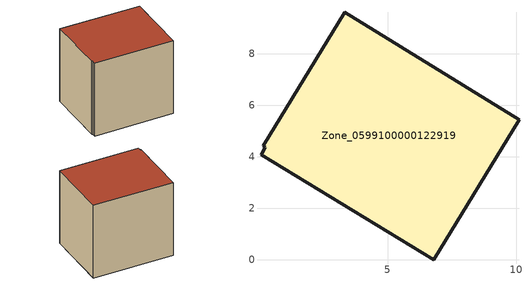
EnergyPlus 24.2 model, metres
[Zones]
Zone_0599100000122919
 floor ground (C_G): 0.09,4.08 0.26,4.37 0.18,4.43 3.33,9.61 10.1,5.44 6.79,0 z0
 wall outside (C_F): 6.79,0 10.1,5.44 3.33,9.61 0.18,4.43 0.26,4.37 0.09,4.08 6.79,0 z0:7.66
 roof outside (C_R): 0.26,4.37 0.09,4.08 6.79,0 10.1,5.44 3.33,9.61 0.18,4.43 z7.66
[BUILDING]
Pand.0599100000122919: North Axis=0; Terrain=City; Loads Convergence Tolerance Value=0.04; Temperature Convergence Tolerance Value=0.4; Solar Distribution=FullExterior; Maximum Number of Warmup Days=25; Minimum Number of Warmup Days=1
[Site:Location]
Rotterdam.The.Hague.AP_ZH_NLD Design_Conditions: Latitude=51.96; Longitude=4.45; Time Zone=1; Elevation=-4.5
[SITE:GROUNDTEMPERATURE:BUILDINGSURFACE]
18, 18, 18, 18, 18, 18, 18, 18, 18, 18, 18, 18
[MATERIAL] Thermal Absorptance=0.9; Solar Absorptance=0.7; Visible Absorptance=0.7
Name | Roughness | Thickness | Conductivity | Density | Specific Heat
G.TC.1946-1964 | MediumSmooth | 0.15 | 1 | 540 | 1210
F.TC.1946-1964 | Rough | 0.3 | 0.857143 | 1920 | 840
R.TC.1946-1964 | MediumRough | 0.2 | 0.235294 | 1500 | 1000
[CONSTRUCTION]
C_G: G.TC.1946-1964
C_F: F.TC.1946-1964
C_R: R.TC.1946-1964
[ZONE]
Zone_0599100000122919: Type=1; Multiplier=1; Ceiling Height=Autocalculate; Volume=Autocalculate; Floor Area=autocalculate; Part of Total Floor Area=Yes
[ZONEINFILTRATION:DESIGNFLOWRATE]
Infil_Zone_0599100000122919: Zone or ZoneList or Space or SpaceList=Zone_0599100000122919; Schedule=AlwaysOn; Design Flow Rate Calculation Method=Flow/Area; Flow Rate per Floor Area=0.003; Constant Term Coefficient=1; Temperature Term Coefficient=0; Velocity Term Coefficient=0; Velocity Squared Term Coefficient=0
[HVACTEMPLATE:ZONE:IDEALLOADSAIRSYSTEM]
Zone_0599100000122919: Maximum Heating Supply Air Temperature=50; Minimum Cooling Supply Air Temperature=13; Maximum Heating Supply Air Humidity Ratio=0.0156; Minimum Cooling Supply Air Humidity Ratio=0.0077; Heating Limit=NoLimit; Cooling Limit=NoLimit; Dehumidification Control Type=ConstantSensibleHeatRatio; Cooling Sensible Heat Ratio=0.7; Dehumidification Setpoint=60; Humidification Control Type=None; Humidification Setpoint=30; Outdoor Air Method=None; Outdoor Air Flow Rate per Person=0.00944; Outdoor Air Flow Rate per Zone Floor Area=0; Outdoor Air Flow Rate per Zone=0; Demand Controlled Ventilation Type=None; Outdoor Air Economizer Type=NoEconomizer; Heat Recovery Type=None; Sensible Heat Recovery Effectiveness=0.7; Latent Heat Recovery Effectiveness=0.65
[ZONECONTROL:THERMOSTAT]
ThermostatControl_Zone_0599100000122919: Zone or ZoneList=Zone_0599100000122919; Control Type Schedule=DualSetpointControlType; Control 1=Thermostat_Zone_0599100000122919; Temperature Difference Between Cutout And Setpoint=0
[THERMOSTATSETPOINT:DUALSETPOINT]
Thermostat_Zone_0599100000122919: Heating Setpoint Temperature Schedule=HeatingSetpoint_Zone_0599100000122919; Cooling Setpoint Temperature Schedule=CoolingSetpoint_Zone_0599100000122919
[SCHEDULE:COMPACT]
HeatingSetpoint_Zone_0599100000122919: Through: 12/31, For: AllDays, Until: 24:00, 21
CoolingSetpoint_Zone_0599100000122919: Through: 12/31, For: AllDays, Until: 24:00, 24
DualSetpointControlType: Through: 12/31, For: AllDays, Until: 24:00, 4
AlwaysOn: Through: 12/31, For: AllDays, Until: 24:00, 1
